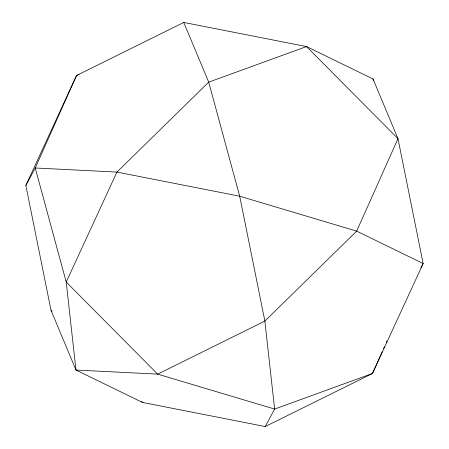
<?xml version="1.0" encoding="UTF-8"?>
<svg xmlns="http://www.w3.org/2000/svg" width="449" height="449" viewBox="0 0 449 449"><rect width="100%" height="100%" fill="white"/><g stroke="black" fill="none" stroke-linecap="round" stroke-linejoin="round"><path stroke-width="0.67" d="M382.138 351.814L372.457 373.495L265.241 426.55L142.468 402.427L75.976 370.032L51.023 310.343L25.846 185.465L76.543 75.505L183.759 22.45L306.532 46.573L373.024 78.968L397.977 138.657L423.154 263.535L372.457 373.495L274.631 409.067L157.661 374.135L75.976 370.032L66.222 282.051L35.235 167.982L76.543 75.505L79.17 74.545M383.564 348.626L384.417 346.712M386.415 342.245L386.982 340.971M25.846 185.465L35.235 167.982L116.92 172.085L239.693 196.207L356.669 231.14L423.154 263.535L420.887 267.756M265.241 426.55L274.631 409.067L264.876 321.08L239.693 196.207L208.712 82.139L183.759 22.45M51.023 310.343L52.011 311.337M141.474 401.428L142.468 402.427M373.024 78.968L373.175 80.354M397.977 138.657L356.669 231.14L264.876 321.08L157.661 374.135L66.222 282.051L116.92 172.085L208.712 82.139L306.532 46.573L397.977 138.657"/></g></svg>
